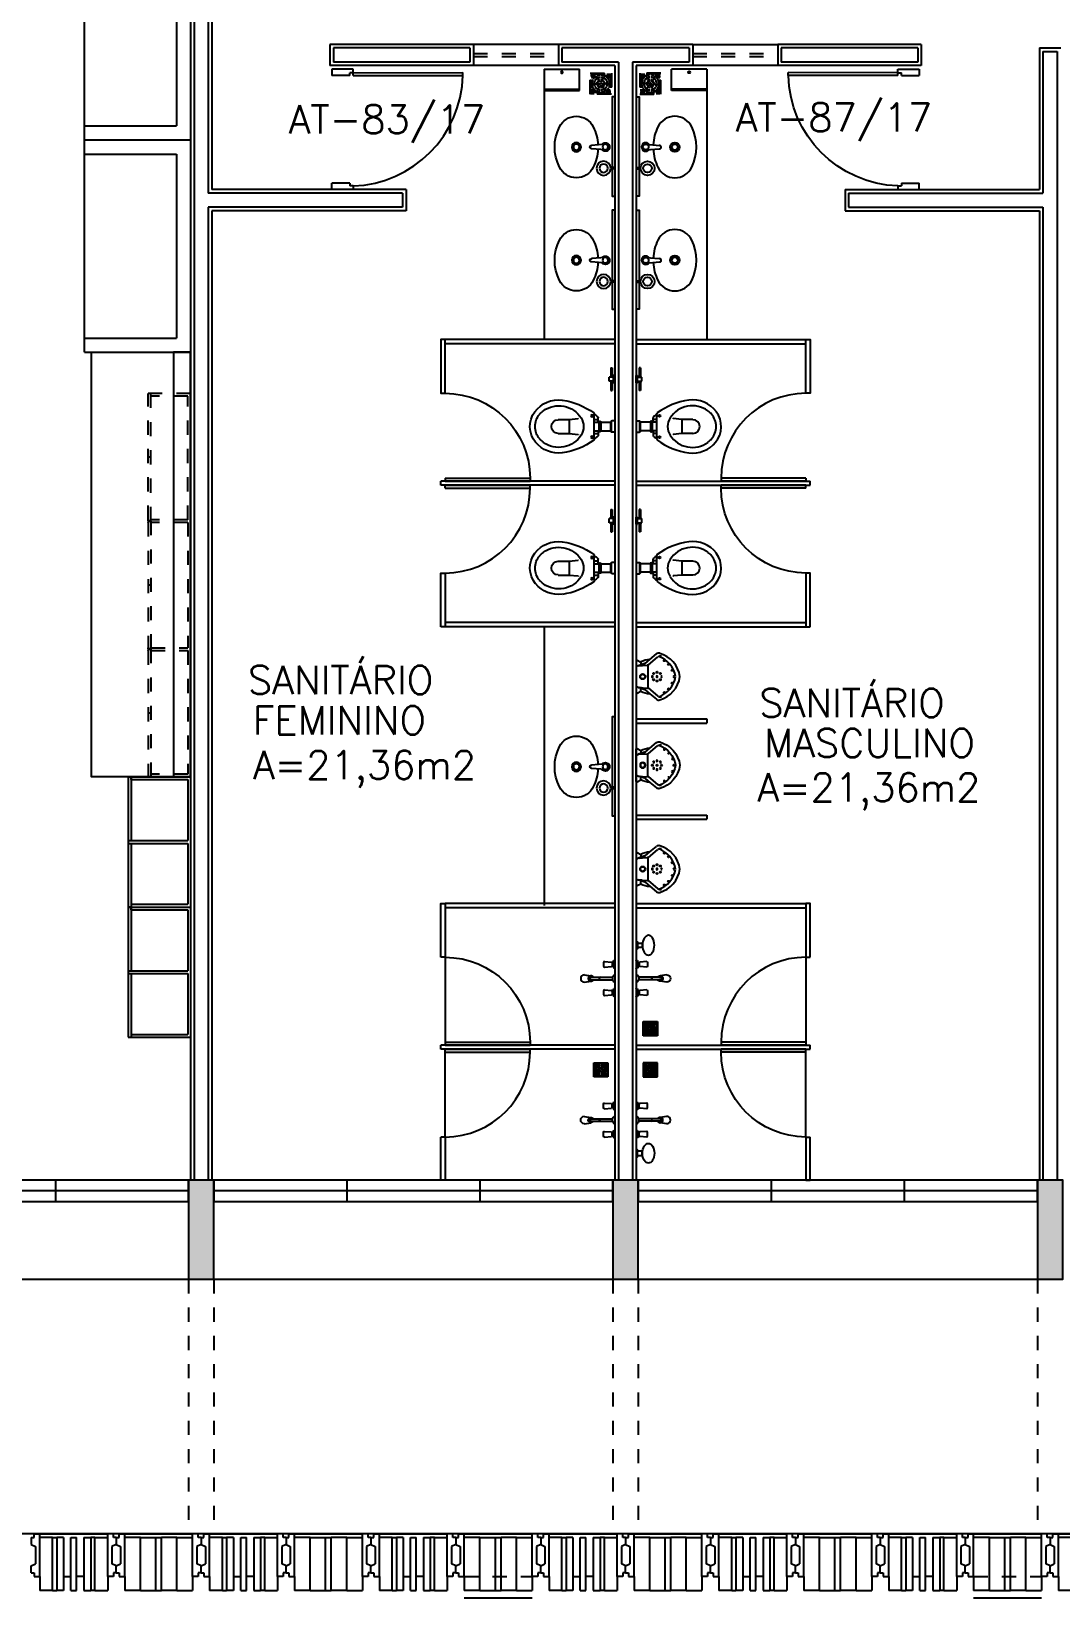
# Model space of a CAD drawing. Header units: metres. Extents: x -31 to 130, y -13 to 69.
# Drawn here: x 80 to 87.27, y -2.88 to 8.19 of the extents above; entities that cross this region are included whole.
import ezdxf

# ---------------------------------------------------------------- set-up
doc = ezdxf.new("R2010")
doc.units = ezdxf.units.M
doc.header["$LTSCALE"] = 0.002
doc.header["$MEASUREMENT"] = 0
doc.linetypes.add('HIDDEN', pattern=[9.525, 6.35, -3.175])
doc.linetypes.add('HIDDEN2', pattern=[4.7625, 3.175, -1.5875])
doc.layers.get('0').update_dxf_attribs({"linetype": 'CONTINUOUS'})
for name, color, linetype in [('ar-alv', 2, 'CONTINUOUS'), ('ar-armario180', 1, 'CONTINUOUS'), ('ar-armarioproj', 1, 'HIDDEN'), ('ar-banc', 1, 'CONTINUOUS'), ('ar-brs', 2, 'CONTINUOUS'), ('ar-cap', 1, 'CONTINUOUS'), ('ar-castelo', 2, 'CONTINUOUS'), ('ar-div', 2, 'CONTINUOUS'), ('ar-espelho', 1, 'CONTINUOUS'), ('ar-esq', 2, 'CONTINUOUS'), ('ar-estc', 1, 'CONTINUOUS'), ('ar-piso', 1, 'CONTINUOUS'), ('ar-proj', 1, 'HIDDEN'), ('ar-reboco', 2, 'CONTINUOUS'), ('ar-wc', 2, 'CONTINUOUS'), ('armario piso-teto', 1, 'CONTINUOUS'), ('banc', 1, 'CONTINUOUS'), ('brs-proj', 1, 'HIDDEN'), ('brs1', 2, 'CONTINUOUS'), ('brs2', 1, 'CONTINUOUS'), ('brs3', 1, 'CONTINUOUS'), ('brs4', 1, 'CONTINUOUS'), ('brs5', 1, 'CONTINUOUS'), ('cap01', 2, 'CONTINUOUS'), ('cap02', 1, 'CONTINUOUS'), ('div2', 1, 'CONTINUOUS'), ('ENDEREÇO', 2, 'CONTINUOUS'), ('esq-01', 1, 'CONTINUOUS'), ('esq-02', 1, 'CONTINUOUS'), ('esq-03', 1, 'HIDDEN'), ('estc-01', 3, 'CONTINUOUS'), ('h-estc', 3, 'CONTINUOUS'), ('ptm', 2, 'CONTINUOUS'), ('ptm1', 1, 'CONTINUOUS'), ('ralo', 1, 'HIDDEN2'), ('TEXTO', 2, 'CONTINUOUS'), ('WC1', 1, 'CONTINUOUS'), ('WC2', 1, 'CONTINUOUS'), ('WC3', 41, 'CONTINUOUS'), ('ÁREA', 2, 'CONTINUOUS')]:
    doc.layers.add(name, color=color, linetype=linetype)
doc.styles.add('UNB-100', font='simplex.shx', dxfattribs={"height": 0.2})
doc.styles.add('UNB1-100', font='simplex.shx', dxfattribs={"height": 0.2})

# ---------------------------------------------------------------- blocks, each defined once
blk = doc.blocks.new('plr01-01p')
at = {"layer": 'h-estc'}
blk.add_hatch(color=3, dxfattribs=at).paths.add_polyline_path([(0.09, 0.075), (-0.09, 0.075), (-0.09, -0.625), (0.09, -0.625)])
at = {"layer": 'estc-01', "color": 3}
blk.add_lwpolyline([(-0.09, 0.075), (-0.09, -0.625), (0.09, -0.625), (0.09, 0.075)], close=True, dxfattribs=at)
blk = doc.blocks.new('esq02-01p')
at = {"layer": 'esq-01'}
for p, q in [((2.91, 0), (0.09, 0)), ((1.03, -0.075), (1.03, 0.075)), ((1.97, -0.075), (1.97, 0.075))]:
    blk.add_line(p, q, dxfattribs=at)
at = {"layer": 'esq-02'}
blk.add_lwpolyline([(2.91, -0.075), (0.09, -0.075), (0.09, 0.075), (2.91, 0.075)], close=True, dxfattribs=at)
blk = doc.blocks.new('brs01-01p-leste')
at = {"layer": 'brs1'}
for p, q in [((-2.98, 0.225), (-2.94, 0.225)), ((-2.98, 0.2), (-2.98, 0.225)), ((-2.94, -0.075), (-2.94, 0.225)), ((-2.42, 0.225), (-2.46, 0.225)), ((-2.46, -0.075), (-2.46, 0.225)), ((-2.42, 0.2), (-2.42, 0.225)), ((-2.38, 0.225), (-2.34, 0.225)), ((-2.38, 0.2), (-2.38, 0.225)), ((-2.34, -0.075), (-2.34, 0.225)), ((-1.82, 0.225), (-1.86, 0.225)), ((-1.86, -0.075), (-1.86, 0.225)), ((-1.82, 0.2), (-1.82, 0.225)), ((-1.78, 0.225), (-1.74, 0.225)), ((-1.78, 0.2), (-1.78, 0.225)), ((-1.74, -0.075), (-1.74, 0.225)), ((-1.22, 0.225), (-1.26, 0.225)), ((-1.26, -0.075), (-1.26, 0.225)), ((-1.22, 0.2), (-1.22, 0.225)), ((-1.18, 0.225), (-1.14, 0.225)), ((-1.18, 0.2), (-1.18, 0.225)), ((-1.14, -0.075), (-1.14, 0.225)), ((-0.62, 0.225), (-0.66, 0.225)), ((-0.66, -0.075), (-0.66, 0.225)), ((-0.62, 0.2), (-0.62, 0.225)), ((-0.58, 0.225), (-0.54, 0.225)), ((-0.58, 0.2), (-0.58, 0.225)), ((-0.54, -0.075), (-0.54, 0.225)), ((-0.02, 0.225), (-0.06, 0.225)), ((-0.06, -0.075), (-0.06, 0.225)), ((-0.02, 0.2), (-0.02, 0.225)), ((-3, 0.2), (-2.98, 0.2)), ((-3, 0.2), (-3, 0.15)), ((-3, 0.15), (-2.97, 0.137)), ((-2.97, 0.137), (-2.97, 0.013)), ((-2.4, 0.15), (-2.43, 0.137)), ((-2.43, 0.137), (-2.43, 0.013)), ((-2.4, 0.2), (-2.42, 0.2)), ((-2.4, 0.2), (-2.38, 0.2)), ((-2.4, 0.2), (-2.4, 0.15)), ((-2.4, 0.2), (-2.4, 0.15)), ((-2.4, 0.15), (-2.37, 0.137)), ((-2.37, 0.137), (-2.37, 0.013)), ((-1.8, 0.15), (-1.83, 0.137)), ((-1.83, 0.137), (-1.83, 0.013)), ((-1.8, 0.2), (-1.82, 0.2)), ((-1.8, 0.2), (-1.78, 0.2)), ((-1.8, 0.2), (-1.8, 0.15)), ((-1.8, 0.2), (-1.8, 0.15)), ((-1.8, 0.15), (-1.77, 0.137)), ((-1.77, 0.137), (-1.77, 0.013)), ((-1.2, 0.15), (-1.23, 0.137)), ((-1.23, 0.137), (-1.23, 0.013)), ((-1.2, 0.2), (-1.22, 0.2)), ((-1.2, 0.2), (-1.18, 0.2)), ((-1.2, 0.2), (-1.2, 0.15)), ((-1.2, 0.2), (-1.2, 0.15)), ((-1.2, 0.15), (-1.17, 0.137)), ((-1.17, 0.137), (-1.17, 0.013)), ((-0.6, 0.15), (-0.63, 0.137)), ((-0.63, 0.137), (-0.63, 0.013)), ((-0.6, 0.2), (-0.62, 0.2)), ((-0.6, 0.2), (-0.6, 0.15)), ((-0.6, 0.2), (-0.58, 0.2)), ((-0.6, 0.2), (-0.6, 0.15)), ((-0.6, 0.15), (-0.57, 0.137)), ((-0.57, 0.137), (-0.57, 0.013)), ((0, 0.15), (-0.03, 0.137)), ((-0.03, 0.137), (-0.03, 0.013)), ((0, 0.2), (-0.02, 0.2)), ((0, 0.2), (0, 0.15)), ((-3, 0), (-2.97, 0.013)), ((-2.4, 0), (-2.43, 0.013)), ((-2.4, 0), (-2.37, 0.013)), ((-1.8, 0), (-1.83, 0.013)), ((-1.8, 0), (-1.77, 0.013)), ((-1.2, 0), (-1.23, 0.013)), ((-1.2, 0), (-1.17, 0.013)), ((-0.6, 0), (-0.63, 0.013)), ((-0.6, 0), (-0.57, 0.013)), ((0, 0), (-0.03, 0.013)), ((-3, -0.05), (-3, 0)), ((-3, -0.05), (-2.98, -0.05)), ((-2.98, -0.05), (-2.98, -0.075)), ((-2.98, -0.075), (-2.94, -0.075)), ((-2.42, -0.075), (-2.46, -0.075)), ((-2.42, -0.05), (-2.42, -0.075)), ((-2.4, -0.05), (-2.42, -0.05)), ((-2.4, -0.05), (-2.4, 0)), ((-2.4, -0.05), (-2.4, 0)), ((-2.4, -0.05), (-2.38, -0.05)), ((-2.38, -0.05), (-2.38, -0.075)), ((-2.38, -0.075), (-2.34, -0.075)), ((-1.82, -0.075), (-1.86, -0.075)), ((-1.82, -0.05), (-1.82, -0.075)), ((-1.8, -0.05), (-1.82, -0.05)), ((-1.8, -0.05), (-1.8, 0)), ((-1.8, -0.05), (-1.8, 0)), ((-1.8, -0.05), (-1.78, -0.05)), ((-1.78, -0.05), (-1.78, -0.075)), ((-1.78, -0.075), (-1.74, -0.075)), ((-1.22, -0.075), (-1.26, -0.075)), ((-1.22, -0.05), (-1.22, -0.075)), ((-1.2, -0.05), (-1.22, -0.05)), ((-1.2, -0.05), (-1.2, 0)), ((-1.2, -0.05), (-1.2, 0)), ((-1.2, -0.05), (-1.18, -0.05)), ((-1.18, -0.05), (-1.18, -0.075)), ((-1.18, -0.075), (-1.14, -0.075)), ((-0.62, -0.075), (-0.66, -0.075)), ((-0.62, -0.05), (-0.62, -0.075)), ((-0.6, -0.05), (-0.62, -0.05)), ((-0.6, -0.05), (-0.6, 0)), ((-0.6, -0.05), (-0.6, 0)), ((-0.6, -0.05), (-0.58, -0.05)), ((-0.58, -0.05), (-0.58, -0.075)), ((-0.58, -0.075), (-0.54, -0.075)), ((-0.02, -0.075), (-0.06, -0.075)), ((-0.02, -0.05), (-0.02, -0.075)), ((0, -0.05), (-0.02, -0.05)), ((0, -0.05), (0, 0))]:
    blk.add_line(p, q, dxfattribs=at)
at = {"layer": 'brs2'}
for p, q in [((-2.94, 0.225), (-2.46, 0.225)), ((-2.34, 0.225), (-1.86, 0.225)), ((-1.74, 0.225), (-1.26, 0.225)), ((-1.14, 0.225), (-0.66, 0.225)), ((-0.54, 0.225), (-0.06, 0.225)), ((-2.229, 0.2), (-2.12, 0.2)), ((-1.971, 0.2), (-2.08, 0.2)), ((-1.029, 0.2), (-0.92, 0.2)), ((-0.771, 0.2), (-0.88, 0.2)), ((-2.772, -0.075), (-2.72, -0.075)), ((-2.628, -0.075), (-2.68, -0.075)), ((-1.572, -0.075), (-1.52, -0.075)), ((-1.428, -0.075), (-1.48, -0.075)), ((-0.372, -0.075), (-0.32, -0.075)), ((-0.228, -0.075), (-0.28, -0.075)), ((-2.229, -0.175), (-2.12, -0.175)), ((-1.971, -0.175), (-2.08, -0.175)), ((-1.029, -0.175), (-0.92, -0.175)), ((-0.771, -0.175), (-0.88, -0.175))]:
    blk.add_line(p, q, dxfattribs=at)
at = {"layer": 'brs3'}
for p, q in [((-2.82, 0.2), (-2.82, -0.175)), ((-2.772, 0.2), (-2.82, 0.2)), ((-2.772, 0.2), (-2.772, -0.175)), ((-2.628, 0.2), (-2.628, -0.175)), ((-2.628, 0.2), (-2.58, 0.2)), ((-2.58, 0.2), (-2.58, -0.175)), ((-2.12, -0.175), (-2.12, 0.2)), ((-2.12, 0.2), (-2.08, 0.2)), ((-2.08, -0.175), (-2.08, 0.2)), ((-1.62, 0.2), (-1.62, -0.175)), ((-1.572, 0.2), (-1.62, 0.2)), ((-1.572, 0.2), (-1.572, -0.175)), ((-1.428, 0.2), (-1.428, -0.175)), ((-1.428, 0.2), (-1.38, 0.2)), ((-1.38, 0.2), (-1.38, -0.175)), ((-0.92, -0.175), (-0.92, 0.2)), ((-0.92, 0.2), (-0.88, 0.2)), ((-0.88, -0.175), (-0.88, 0.2)), ((-0.42, 0.2), (-0.42, -0.175)), ((-0.372, 0.2), (-0.42, 0.2)), ((-0.372, 0.2), (-0.372, -0.175)), ((-0.228, 0.2), (-0.228, -0.175)), ((-0.228, 0.2), (-0.18, 0.2)), ((-0.18, 0.2), (-0.18, -0.175)), ((-2.772, -0.175), (-2.82, -0.175)), ((-2.628, -0.175), (-2.58, -0.175)), ((-2.12, -0.175), (-2.08, -0.175)), ((-1.572, -0.175), (-1.62, -0.175)), ((-1.428, -0.175), (-1.38, -0.175)), ((-0.92, -0.175), (-0.88, -0.175)), ((-0.372, -0.175), (-0.42, -0.175)), ((-0.228, -0.175), (-0.18, -0.175))]:
    blk.add_line(p, q, dxfattribs=at)
at = {"layer": 'brs4'}
for p, q in [((-2.85, 0.2), (-2.94, 0.2)), ((-2.85, -0.175), (-2.85, 0.2)), ((-2.85, 0.2), (-2.82, 0.2)), ((-2.72, -0.175), (-2.72, 0.2)), ((-2.72, 0.2), (-2.68, 0.2)), ((-2.68, -0.175), (-2.68, 0.2)), ((-2.55, 0.2), (-2.58, 0.2)), ((-2.55, 0.2), (-2.46, 0.2)), ((-2.55, -0.175), (-2.55, 0.2)), ((-2.229, 0.2), (-2.34, 0.2)), ((-2.229, -0.175), (-2.229, 0.2)), ((-1.971, 0.2), (-1.86, 0.2)), ((-1.971, -0.175), (-1.971, 0.2)), ((-1.65, 0.2), (-1.74, 0.2)), ((-1.65, -0.175), (-1.65, 0.2)), ((-1.65, 0.2), (-1.62, 0.2)), ((-1.52, -0.175), (-1.52, 0.2)), ((-1.52, 0.2), (-1.48, 0.2)), ((-1.48, -0.175), (-1.48, 0.2)), ((-1.35, 0.2), (-1.38, 0.2)), ((-1.35, 0.2), (-1.26, 0.2)), ((-1.35, -0.175), (-1.35, 0.2)), ((-1.029, 0.2), (-1.14, 0.2)), ((-1.029, -0.175), (-1.029, 0.2)), ((-0.771, 0.2), (-0.66, 0.2)), ((-0.771, -0.175), (-0.771, 0.2)), ((-0.45, 0.2), (-0.54, 0.2)), ((-0.45, -0.175), (-0.45, 0.2)), ((-0.45, 0.2), (-0.42, 0.2)), ((-0.32, -0.175), (-0.32, 0.2)), ((-0.32, 0.2), (-0.28, 0.2)), ((-0.28, -0.175), (-0.28, 0.2)), ((-0.15, 0.2), (-0.18, 0.2)), ((-0.15, 0.2), (-0.06, 0.2)), ((-0.15, -0.175), (-0.15, 0.2)), ((-2.94, -0.075), (-2.94, -0.175)), ((-2.46, -0.075), (-2.46, -0.175)), ((-2.34, -0.075), (-2.34, -0.175)), ((-1.86, -0.075), (-1.86, -0.175)), ((-1.74, -0.075), (-1.74, -0.175)), ((-1.26, -0.075), (-1.26, -0.175)), ((-1.14, -0.075), (-1.14, -0.175)), ((-0.66, -0.075), (-0.66, -0.175)), ((-0.54, -0.075), (-0.54, -0.175)), ((-0.06, -0.075), (-0.06, -0.175)), ((-2.85, -0.175), (-2.94, -0.175)), ((-2.85, -0.175), (-2.82, -0.175)), ((-2.72, -0.175), (-2.68, -0.175)), ((-2.55, -0.175), (-2.58, -0.175)), ((-2.55, -0.175), (-2.46, -0.175)), ((-2.229, -0.175), (-2.34, -0.175)), ((-1.971, -0.175), (-1.86, -0.175)), ((-1.65, -0.175), (-1.74, -0.175)), ((-1.65, -0.175), (-1.62, -0.175)), ((-1.52, -0.175), (-1.48, -0.175)), ((-1.35, -0.175), (-1.38, -0.175)), ((-1.35, -0.175), (-1.26, -0.175)), ((-1.029, -0.175), (-1.14, -0.175)), ((-0.771, -0.175), (-0.66, -0.175)), ((-0.45, -0.175), (-0.54, -0.175)), ((-0.45, -0.175), (-0.42, -0.175)), ((-0.32, -0.175), (-0.28, -0.175)), ((-0.15, -0.175), (-0.18, -0.175)), ((-0.15, -0.175), (-0.06, -0.175))]:
    blk.add_line(p, q, dxfattribs=at)
blk = doc.blocks.new('BRS01-03C')
at = {"layer": 'brs-proj'}
blk.add_line((0.54, 0.075), (0.06, 0.075), dxfattribs=at)
at = {"layer": 'brs1'}
for p, q in [((0, 0.05), (0.02, 0.05)), ((0, 0.05), (0, 0)), ((0, 0), (0.03, -0.013)), ((0.02, 0.075), (0.06, 0.075)), ((0.02, 0.05), (0.02, 0.075)), ((0.06, 0.075), (0.06, -0.225)), ((0.54, 0.075), (0.54, -0.225)), ((0.58, 0.075), (0.54, 0.075)), ((0.6, 0), (0.57, -0.013)), ((0.58, 0.05), (0.58, 0.075)), ((0.6, 0.05), (0.58, 0.05)), ((0.6, 0.05), (0.6, 0)), ((0.03, -0.137), (0.03, -0.013)), ((0.57, -0.137), (0.57, -0.013)), ((0, -0.15), (0.03, -0.137)), ((0, -0.2), (0, -0.15)), ((0, -0.2), (0.02, -0.2)), ((0.02, -0.2), (0.02, -0.225)), ((0.6, -0.15), (0.57, -0.137)), ((0.58, -0.2), (0.58, -0.225)), ((0.6, -0.2), (0.58, -0.2)), ((0.6, -0.2), (0.6, -0.15)), ((0.02, -0.225), (0.06, -0.225)), ((0.58, -0.225), (0.54, -0.225))]:
    blk.add_line(p, q, dxfattribs=at)
at = {"layer": 'brs2'}
blk.add_line((0.54, -0.225), (0.06, -0.225), dxfattribs=at)
at = {"layer": 'brs3'}
for p, q in [((0.28, 0.175), (0.28, -0.2)), ((0.32, 0.175), (0.28, 0.175)), ((0.32, 0.175), (0.32, -0.2)), ((0.32, -0.2), (0.28, -0.2))]:
    blk.add_line(p, q, dxfattribs=at)
at = {"layer": 'brs4'}
for p, q in [((0.06, 0.075), (0.06, 0.175)), ((0.171, 0.175), (0.06, 0.175)), ((0.171, 0.175), (0.171, -0.2)), ((0.429, 0.175), (0.54, 0.175)), ((0.429, 0.175), (0.429, -0.2)), ((0.54, 0.075), (0.54, 0.175)), ((0.171, -0.2), (0.06, -0.2)), ((0.429, -0.2), (0.54, -0.2))]:
    blk.add_line(p, q, dxfattribs=at)
at = {"layer": 'brs4', "color": 1}
for p, q in [((0.171, 0.175), (0.28, 0.175)), ((0.429, 0.175), (0.32, 0.175)), ((0.171, -0.2), (0.28, -0.2)), ((0.429, -0.2), (0.32, -0.2))]:
    blk.add_line(p, q, dxfattribs=at)
at = {"layer": 'brs5'}
blk.add_line((0.54, 0.225), (0.06, 0.225), dxfattribs=at)
blk = doc.blocks.new('CUBA-01P')
at = {"layer": 'WC1'}
blk.add_circle((-0.15, -0.08), 0.05, dxfattribs=at)
for centre, radius, start, end in [((-0.083, -0.273), 0.134, 116.4054, 243.5946), ((0, -0.44), 0.32, 92.8226, 116.4054), ((0, -0.44), 0.32, 63.5946, 87.2424), ((0.083, -0.273), 0.134, 296.4054, 63.5946), ((0, -0.106), 0.32, 243.5946, 296.4054)]:
    blk.add_arc(centre, radius, start, end, dxfattribs=at)
at = {"layer": 'WC2'}
for p, q in [((-0.155, 0), (-0.155, -0.03)), ((-0.145, 0), (-0.145, -0.03)), ((-0.02, -0.068), (-0.012, -0.165)), ((0.02, -0.068), (0.012, -0.165))]:
    blk.add_line(p, q, dxfattribs=at)
for centre, radius in [((-0.15, -0.08), 0.03), ((0, -0.068), 0.02), ((0, -0.273), 0.033), ((0, -0.273), 0.0212)]:
    blk.add_circle(centre, radius, dxfattribs=at)
for centre, radius, start, end in [((0, -0.068), 0.03, 306.4013, 232.6706), ((0, -0.165), 0.012, 180, 10.1205)]:
    blk.add_arc(centre, radius, start, end, dxfattribs=at)
blk = doc.blocks.new('CHVR-01P')
at = {"layer": 'WC1'}
for p, q in [((-0.08, 0.114), (-0.08, 0.086)), ((-0.074, 0.12), (-0.025, 0.116)), ((-0.014, 0.112), (-0.008, 0.126)), ((-0.002, 0.129), (-0.005, 0.128)), ((-0.216, 0.026), (-0.17, 0.019)), ((-0.17, 0.009), (-0.154, 0.009)), ((-0.154, 0.009), (-0.018, 0.009)), ((-0.074, 0.08), (-0.025, 0.084)), ((-0.02, 0.11), (-0.018, 0.11)), ((-0.02, 0.09), (-0.018, 0.09)), ((-0.018, 0.009), (-0.013, 0.017)), ((-0.014, 0.088), (-0.008, 0.074)), ((-0.013, 0.018), (-0.009, 0.021)), ((-0.013, 0.018), (-0.013, 0.018)), ((-0.009, 0.022), (-0.009, 0.021)), ((-0.007, 0.024), (0, 0.024)), ((-0.002, 0.071), (-0.005, 0.072)), ((-0.216, -0.026), (-0.17, -0.019)), ((-0.17, -0.009), (-0.154, -0.009)), ((-0.154, -0.009), (-0.018, -0.009)), ((-0.08, -0.086), (-0.08, -0.114)), ((-0.074, -0.08), (-0.025, -0.084)), ((-0.02, -0.09), (-0.018, -0.09)), ((-0.02, -0.11), (-0.018, -0.11)), ((-0.018, -0.009), (-0.013, -0.017)), ((-0.014, -0.088), (-0.008, -0.074)), ((-0.013, -0.018), (-0.013, -0.018)), ((-0.013, -0.018), (-0.009, -0.021)), ((-0.009, -0.021), (-0.009, -0.022)), ((-0.007, -0.024), (0, -0.024)), ((-0.002, -0.071), (-0.005, -0.072)), ((-0.074, -0.12), (-0.025, -0.116)), ((-0.014, -0.112), (-0.008, -0.126)), ((-0.002, -0.129), (-0.005, -0.128))]:
    blk.add_line(p, q, dxfattribs=at)
for centre, radius, start, end in [((-0.074, 0.114), 0.006, 90, 180), ((-0.026, 0.11), 0.006, 0, 84.4007), ((-0.018, 0.114), 0.004, 270, 335.6127), ((-0.004, 0.124), 0.004, 107.5303, 155.6127), ((-0.001, 0.128), 0.001, 0, 122.0054), ((-0.216, 0), 0.0264, 90, 270), ((-0.17, 0), 0.0189, 90, 270), ((-0.17, 0), 0.0088, 90, 270), ((-0.17, 0), 0.0189, 27.7177, 90), ((-0.074, 0.086), 0.006, 180, 270), ((-0.026, 0.09), 0.006, 275.5993, 0), ((-0.018, 0.086), 0.004, 24.3873, 90), ((-0.012, 0.016), 0.002, 122.7806, 153.4349), ((-0.007, 0.022), 0.002, 90, 180), ((-0.004, 0.076), 0.004, 204.3873, 252.4697), ((-0.001, 0.072), 0.001, 237.9946, 0), ((0, 0.07), 0.000002, 180, 270), ((-0.17, 0), 0.0189, 270, 332.2823), ((-0.074, -0.086), 0.006, 90, 180), ((-0.026, -0.09), 0.006, 0, 84.4007), ((-0.026, -0.11), 0.006, 275.5993, 0), ((-0.018, -0.086), 0.004, 270, 335.6127), ((-0.018, -0.114), 0.004, 24.3873, 90), ((-0.012, -0.016), 0.002, 206.5651, 237.2194), ((-0.007, -0.022), 0.002, 180, 270), ((-0.004, -0.076), 0.004, 107.5303, 155.6127), ((-0.001, -0.072), 0.001, 0, 122.0054), ((-0.074, -0.114), 0.006, 180, 270), ((-0.004, -0.124), 0.004, 204.3873, 252.4697), ((-0.001, -0.128), 0.001, 237.9946, 0), ((0, -0.13), 0.000002, 180, 270)]:
    blk.add_arc(centre, radius, start, end, dxfattribs=at)
at = {"layer": 'WC2'}
for p, q in [((-0.008, 0.126), (-0.008, 0.074)), ((-0.02, 0.11), (-0.02, 0.09)), ((-0.018, 0.009), (-0.018, -0.009)), ((-0.02, -0.09), (-0.02, -0.11)), ((-0.008, -0.074), (-0.008, -0.126))]:
    blk.add_line(p, q, dxfattribs=at)
for centre, radius, start, end in [((-0.17, 0), 0.0132, 41.8103, 318.1897), ((-0.103, 0), 0.0088, 90, 270)]:
    blk.add_arc(centre, radius, start, end, dxfattribs=at)
blk = doc.blocks.new('PPLR-02p')
at = {"layer": 'WC1'}
for p, q in [((-0.025, 0), (-0.025, -0.01)), ((0.025, 0), (-0.025, 0)), ((0.025, 0), (0.025, -0.01)), ((-0.08, -0.02), (-0.015, -0.02)), ((-0.08, -0.03), (-0.08, -0.02)), ((-0.08, -0.03), (-0.015, -0.03)), ((0.025, -0.01), (-0.025, -0.01)), ((-0.015, -0.01), (-0.015, -0.04)), ((0.015, -0.04), (-0.015, -0.04)), ((0.015, -0.01), (0.015, -0.04)), ((0.015, -0.02), (0.08, -0.02)), ((0.015, -0.03), (0.08, -0.03)), ((0.08, -0.03), (0.08, -0.02))]:
    blk.add_line(p, q, dxfattribs=at)
blk = doc.blocks.new('MCTR-01p')
at = {"layer": 'WC1'}
for p, q in [((0.113, 0), (-0.113, 0)), ((-0.121, -0.097), (-0.16, -0.144)), ((-0.117, -0.006), (-0.103, -0.032)), ((0.117, -0.006), (0.103, -0.032)), ((0.121, -0.097), (0.16, -0.144))]:
    blk.add_line(p, q, dxfattribs=at)
blk.add_circle((0, -0.046), 0.019, dxfattribs=at)
for centre, radius, start, end in [((-0.113, -0.004), 0.00402, 90, 208.6993), ((0.113, -0.004), 0.00402, 331.3007, 90), ((0.051, -0.11), 0.173, 153.1667, 175.8553), ((-0.051, -0.11), 0.173, 4.1447, 26.8333), ((-0.141, -0.16), 0.0251, 139.851, 195.7705), ((0.027, -0.112), 0.199, 195.7705, 262.231), ((-0.027, -0.112), 0.199, 277.769, 344.2295), ((0.141, -0.16), 0.0251, 344.2295, 40.149)]:
    blk.add_arc(centre, radius, start, end, dxfattribs=at)
at = {"layer": 'WC2'}
for p, q in [((-0.08, -0.085), (-0.139, -0.154)), ((-0.093, -0.064), (-0.121, -0.097)), ((-0.103, -0.032), (-0.083, -0.032)), ((-0.095, -0.067), (-0.077, -0.014)), ((-0.077, -0.014), (-0.081, -0.077)), ((0.077, -0.082), (-0.077, -0.082)), ((0.077, -0.014), (0.081, -0.077)), ((0.095, -0.067), (0.077, -0.014)), ((0.08, -0.085), (0.139, -0.154)), ((0.103, -0.032), (0.083, -0.032)), ((0.093, -0.064), (0.121, -0.097))]:
    blk.add_line(p, q, dxfattribs=at)
for centre, radius in [((0, -0.046), 0.0162), ((-0.113, -0.199), 0.00453), ((-0.031, -0.147), 0.00453), ((-0.022, -0.123), 0.00453), ((-0.022, -0.17), 0.00453), ((0.022, -0.123), 0.00453), ((0.022, -0.17), 0.00453), ((0.031, -0.147), 0.00453), ((0.113, -0.199), 0.00453), ((-0.087, -0.228), 0.00453), ((-0.045, -0.255), 0.00453), ((0.045, -0.255), 0.00453), ((0.087, -0.228), 0.00453)]:
    blk.add_circle(centre, radius, dxfattribs=at)
for centre, radius, start, end in [((-0.057, -0.018), 0.02, 115.5204, 169.5817), ((0.057, -0.018), 0.02, 10.4183, 64.4796), ((-0.142, -0.022), 0.0647, 319.851, 355.9846), ((-0.077, -0.078), 0.00402, 175.9846, 270), ((-0.072, -0.094), 0.012, 89.3581, 133.3239), ((0, -0.114), 0.00453, 90, 270), ((0, -0.114), 0.00453, 270, 90), ((0.072, -0.094), 0.012, 46.6761, 90.6419), ((0.077, -0.078), 0.00402, 270, 4.0154), ((0.142, -0.022), 0.0647, 184.0154, 220.149), ((-0.12, -0.17), 0.024, 139.851, 200.6324), ((0.024, -0.104), 0.175, 198.2723, 262.1141), ((0, -0.147), 0.00453, 90, 270), ((0, -0.179), 0.00453, 90, 270), ((0, -0.147), 0.00453, 270, 90), ((-0.024, -0.104), 0.175, 277.8859, 341.7277), ((0, -0.179), 0.00453, 270, 90), ((0.12, -0.17), 0.024, 339.3676, 40.149), ((0, -0.266), 0.00453, 91.7832, 268.2168), ((0, -0.266), 0.00453, 271.7832, 88.2168)]:
    blk.add_arc(centre, radius, start, end, dxfattribs=at)
blk = doc.blocks.new('BACI-01P')
at = {"layer": 'WC1', "color": 1}
for p, q in [((0.114, 0.03), (0.114, -0.03)), ((0.119, 0.03), (0.114, 0.03)), ((0.119, 0.03), (0.119, 0.062)), ((0.146, 0.086), (0.146, 0.089)), ((0.119, -0.03), (0.114, -0.03)), ((0.119, -0.03), (0.119, -0.062)), ((0.146, -0.086), (0.146, -0.089))]:
    blk.add_line(p, q, dxfattribs=at)
for centre, radius, start, end in [((0.436, -0.294), 0.484, 97.6805, 126.3454), ((0.4, -0.02), 0.208, 36.8881, 97.6805), ((0.128, 0.062), 0.00909, 126.1604, 180), ((0.404, -0.315), 0.477, 122.7818, 126.1604), ((0.155, 0.089), 0.00909, 126.3358, 180), ((0.427, 0), 0.174, 320.4767, 36.8881), ((0.128, -0.062), 0.00909, 180, 233.8396), ((0.404, 0.315), 0.477, 233.8396, 237.2182), ((0.155, -0.089), 0.00909, 180, 238.9825), ((0.436, 0.294), 0.484, 233.7577, 262.3195), ((0.4, 0.021), 0.208, 262.3195, 320.8979)]:
    blk.add_arc(centre, radius, start, end, dxfattribs=at)
at = {"layer": 'WC2', "color": 1}
for p, q in [((0, 0.04), (0.023, 0.04)), ((0.025, 0.035), (0.025, 0.038)), ((0.025, -0.035), (0.025, 0.035)), ((0.025, 0.035), (0.028, 0.035)), ((0.03, -0.033), (0.03, 0.033)), ((0.1, 0.03), (0.03, 0.03)), ((0.1, 0.03), (0.1, -0.03)), ((0.146, -0.086), (0.146, 0.086)), ((0, -0.04), (0.023, -0.04)), ((0.025, -0.038), (0.025, -0.035)), ((0.025, -0.035), (0.028, -0.035)), ((0.1, -0.03), (0.03, -0.03))]:
    blk.add_line(p, q, dxfattribs=at)
for centre, radius, start, end in [((0.397, -0.04), 0.187, 54.2515, 147.3201), ((0.413, -0.018), 0.159, 41.3299, 54.2515), ((0.023, 0.038), 0.002, 0, 90), ((0.028, 0.033), 0.002, 0, 90), ((0.107, 0.03), 0.00697, 0, 180), ((0.334, 0), 0.112, 147.3201, 180), ((0.334, 0), 0.112, 180, 212.6799), ((0.433, 0), 0.132, 0, 41.3299), ((0.433, 0), 0.132, 318.6701, 0), ((0.023, -0.038), 0.002, 270, 0), ((0.028, -0.033), 0.002, 270, 0), ((0.107, -0.03), 0.00697, 180, 0), ((0.397, 0.04), 0.187, 212.6799, 305.7485), ((0.413, 0.018), 0.159, 305.7485, 318.6701)]:
    blk.add_arc(centre, radius, start, end, dxfattribs=at)
at = {"layer": 'WC3', "color": 1}
for p, q in [((0.146, 0.05), (0.119, 0.05)), ((0.146, 0.03), (0.119, 0.03)), ((0.261, 0.056), (0.259, 0.059)), ((0.323, 0.049), (0.261, 0.056)), ((0.323, 0.049), (0.323, -0.049)), ((0.401, 0.049), (0.323, 0.049)), ((0.146, -0.03), (0.119, -0.03)), ((0.146, -0.05), (0.119, -0.05)), ((0.261, -0.056), (0.259, -0.059)), ((0.323, -0.049), (0.261, -0.056)), ((0.401, -0.049), (0.323, -0.049))]:
    blk.add_line(p, q, dxfattribs=at)
for centre in [(0.164, 0.075), (0.164, -0.075)]:
    blk.add_circle(centre, 0.00682, dxfattribs=at)
blk.add_arc((0.401, 0), 0.0486, 270, 90, dxfattribs=at)
blk = doc.blocks.new('TLHR-01p')
at = {"layer": 'WC1'}
for p, q in [((-0.125, -0.15), (-0.125, 0)), ((0.125, 0), (-0.125, 0)), ((0.125, 0), (0.125, -0.15)), ((0.125, -0.14), (-0.125, -0.14)), ((0.125, -0.15), (-0.125, -0.15))]:
    blk.add_line(p, q, dxfattribs=at)
blk.add_circle((0, -0.022), 0.0071, dxfattribs=at)
blk = doc.blocks.new('ralo-15cm')
at = {"layer": 'ralo'}
h = blk.add_hatch(dxfattribs=at)
h.set_pattern_fill('DOTS', color=256, scale=0.005, style=0)
h.set_pattern_definition([(0, (-210.436618, -163.386024), (0.00396875, 0.0079375), [0, -0.0079375])])
h.paths.add_polyline_path([(0.07, 0.064, 0.109147), (0.065, 0.07), (0.044, 0.07, 0.234403), (0.037, 0.056, 0.031938), (0.037, 0.054, -0.085518), (0.053, 0.038, 0.304982), (0.07, 0.048)])
h.paths.add_polyline_path([(-0.047, 0.07), (-0.065, 0.07, 0.101422), (-0.07, 0.065), (-0.07, 0.047, 0.322568), (-0.052, 0.04, -0.06492), (-0.04, 0.051, 0.065904), (-0.039, 0.056, 0.253091)])
h.paths.add_polyline_path([(-0.054, -0.037, 0.248259), (-0.07, -0.043), (-0.07, -0.068, 0.039546), (-0.068, -0.07), (-0.044, -0.07, 0.224729), (-0.037, -0.055, 0.030017), (-0.037, -0.053, -0.089405)])
h.paths.add_polyline_path([(0.07, -0.042, 0.270307), (0.052, -0.039, -0.063767), (0.041, -0.051, 0.073161), (0.04, -0.056, 0.228135), (0.047, -0.07), (0.069, -0.07, 0.013274), (0.07, -0.069)])
for p, q in [((-0.047, 0.002), (-0.062, 0.002)), ((-0.027, 0.002), (-0.044, 0.002)), ((-0.021, 0.042), (-0.029, 0.055)), ((-0.009, 0.002), (-0.024, 0.002)), ((-0.011, 0.024), (-0.02, 0.04)), ((-0.003, 0.009), (-0.01, 0.022)), ((0.007, 0.007), (0.014, 0.02)), ((0.015, 0.022), (0.024, 0.037)), ((0.026, 0.039), (0.033, 0.052)), ((-0.026, -0.039), (-0.033, -0.052)), ((-0.015, -0.022), (-0.024, -0.037)), ((-0.007, -0.007), (-0.014, -0.02)), ((0.002, -0.009), (0.01, -0.022)), ((0.009, -0.003), (0.024, -0.003)), ((0.011, -0.024), (0.02, -0.04)), ((0.021, -0.042), (0.029, -0.055)), ((0.027, -0.003), (0.044, -0.003)), ((0.047, -0.003), (0.062, -0.003))]:
    blk.add_line(p, q, dxfattribs=at)
for points in [[(-0.075, -0.075), (0.075, -0.075), (0.075, 0.075), (-0.075, 0.075)], [(-0.07, -0.07), (0.07, -0.07), (0.07, 0.07), (-0.07, 0.07)]]:
    blk.add_lwpolyline(points, close=True, dxfattribs=at)
for radius in [0.065, 0.00337]:
    blk.add_circle((0, 0), radius, dxfattribs=at)
for radius, start, end in [(0.0617, 152.3206, 177.6794), (0.0617, 122.3206, 147.6794), (0.0468, 153.0651, 176.9349), (0.0443, 153.2384, 176.7616), (0.0468, 123.0651, 146.9349), (0.0443, 123.2384, 146.7616), (0.0617, 92.3206, 117.6794), (0.0268, 155.3615, 174.6385), (0.0243, 155.916, 174.084), (0.0268, 125.3615, 144.6385), (0.0468, 93.0651, 116.9349), (0.0443, 93.2384, 116.7616), (0.0243, 125.916, 144.084), (0.0268, 95.3615, 114.6385), (0.0243, 95.916, 114.084), (0.0617, 62.3206, 87.6794), (0.0468, 63.0651, 86.9349), (0.0443, 63.2384, 86.7616), (0.0268, 65.3615, 84.6385), (0.0243, 65.916, 84.084), (0.0243, 35.916, 54.084), (0.0268, 35.3615, 54.6385), (0.0243, 5.916, 24.084), (0.0443, 33.2384, 56.7616), (0.0268, 5.3615, 24.6385), (0.0468, 33.0651, 56.9349), (0.0617, 32.3206, 57.6794), (0.0443, 3.2384, 26.7616), (0.0468, 3.0651, 26.9349), (0.0617, 2.3206, 27.6794), (0.0617, 182.3206, 207.6794), (0.0617, 212.3206, 237.6794), (0.0468, 183.0651, 206.9349), (0.0443, 183.2384, 206.7616), (0.0468, 213.0651, 236.9349), (0.0443, 213.2384, 236.7616), (0.0617, 242.3206, 267.6794), (0.0268, 185.3615, 204.6385), (0.0243, 185.916, 204.084), (0.0268, 215.3615, 234.6385), (0.0468, 243.0651, 266.9349), (0.0243, 215.916, 234.084), (0.0443, 243.2384, 266.7616), (0.0268, 245.3615, 264.6385), (0.0243, 245.916, 264.084), (0.0243, 275.916, 294.084), (0.0268, 275.3615, 294.6385), (0.0443, 273.2384, 296.7616), (0.0468, 273.0651, 296.9349), (0.0617, 272.3206, 297.6794), (0.0243, 305.916, 324.084), (0.0268, 305.3615, 324.6385), (0.0243, 335.916, 354.084), (0.0268, 335.3615, 354.6385), (0.0443, 303.2384, 326.7616), (0.0468, 303.0651, 326.9349), (0.0617, 302.3206, 327.6794), (0.0443, 333.2384, 356.7616), (0.0468, 333.0651, 356.9349), (0.0617, 332.3206, 357.6794)]:
    blk.add_arc((0, 0), radius, start, end, dxfattribs=at)
blk = doc.blocks.new('SBNT-01p')
at = {"layer": 'WC1'}
blk.add_lwpolyline([(-0.025, 0), (-0.025, -0.01), (0.025, -0.01), (0.025, 0)], dxfattribs=at)
blk.add_lwpolyline([(-0.015, -0.01), (-0.015, -0.04, 0.094439), (0.015, -0.04), (0.015, -0.01)], format="xyb", dxfattribs=at)
blk.add_ellipse((0, -0.086), major_axis=(-0.07, 0), ratio=0.607143, dxfattribs=at)
blk = doc.blocks.new('pm-80-02p')
at = {"layer": 'ptm'}
for p, q in [((0.105, 0.075), (0.104, 0.85)), ((0.124, 0.85), (0.104, 0.85)), ((0.125, 0.075), (0.124, 0.85)), ((0.105, 0.075), (0.08, 0.075)), ((0.08, 0.075), (0.08, -0.075)), ((0.125, 0.075), (0.105, 0.075)), ((0.105, 0.075), (0.105, 0.05)), ((0.125, 0.05), (0.105, 0.05)), ((0.125, 0.05), (0.125, -0.075)), ((0.885, 0.05), (0.885, -0.075)), ((0.885, 0.05), (0.905, 0.05)), ((0.905, 0.075), (0.93, 0.075)), ((0.905, 0.075), (0.905, 0.05)), ((0.93, 0.075), (0.93, -0.075)), ((0.08, -0.075), (0.125, -0.075)), ((0.93, -0.075), (0.885, -0.075))]:
    blk.add_line(p, q, dxfattribs=at)
at = {"layer": 'ptm1', "color": 1}
blk.add_arc((0.105, 0.05), 0.8, 1.7908, 88.6113, dxfattribs=at)
blk = doc.blocks.new('cp-01p')
at = {"layer": 'cap01'}
for p, q in [((-0.75, 0.75), (-0.75, 0.65)), ((-0.75, 0.75), (0, 0.75)), ((-0.725, 0.75), (0, 0.75)), ((0, -0.75), (0, 0.75)), ((-0.75, 0.65), (-0.1, 0.65)), ((-0.1, -0.65), (-0.1, 0.65)), ((-0.75, -0.65), (-0.1, -0.65)), ((-0.75, -0.65), (-0.75, -0.75)), ((-0.75, -0.75), (0, -0.75))]:
    blk.add_line(p, q, dxfattribs=at)
at = {"layer": 'cap02'}
blk.add_line((-0.75, 0.65), (-0.75, -0.65), dxfattribs=at)
blk = doc.blocks.new('bnc-15p')
at = {"layer": 'banc', "color": 1}
blk.add_lwpolyline([(-1.5, 0), (1.5, 0), (1.5, 0.7), (-1.5, 0.7)], close=True, dxfattribs=at)
blk = doc.blocks.new('mob-ar3')
at = {"layer": 'ar-armarioproj'}
for p, q in [((-1.3825, 0), (-1.3825, 0.3)), ((-0.49, 0.3), (-1.3825, 0.3)), ((-1.3825, 0.28), (-1.3825, 0.3)), ((-1.3825, 0.28), (-1.3825, 0.3)), ((-0.48, 0.28), (-1.3825, 0.28)), ((-1.3625, 0.02), (-1.3625, 0.28)), ((-0.9325, 0.28), (-0.9325, 0.3)), ((-0.49, 0.3), (-0.4825, 0.3)), ((-0.49, 0.28), (-0.49, 0.02)), ((-0.4825, 0.28), (-0.4825, 0.3)), ((0.425, 0.28), (-0.48, 0.28)), ((-0.4775, 0.3), (-0.47, 0.3)), ((-0.4775, 0.28), (-0.4775, 0.3)), ((0.415, 0.3), (-0.47, 0.3)), ((-0.47, 0.28), (-0.47, 0.02)), ((-0.0275, 0.28), (-0.0275, 0.3)), ((0.415, 0.3), (0.4225, 0.3)), ((0.415, 0.02), (0.415, 0.28)), ((0.4225, 0.28), (0.4225, 0.3)), ((0.425, 0.28), (1.3275, 0.28)), ((0.4275, 0.28), (0.4275, 0.3)), ((0.4275, 0.3), (0.435, 0.3)), ((0.435, 0.3), (1.3075, 0.3)), ((0.435, 0.02), (0.435, 0.28)), ((0.8775, 0.28), (0.8775, 0.3)), ((1.3075, 0.3), (1.3275, 0.3)), ((1.3075, 0.02), (1.3075, 0.28)), ((1.3275, 0), (1.3275, 0.3)), ((-0.49, 0.02), (-1.3625, 0.02)), ((0.415, 0.02), (-0.47, 0.02)), ((0.435, 0.02), (1.3075, 0.02)), ((1.3275, 0), (-1.3825, 0))]:
    blk.add_line(p, q, dxfattribs=at)
blk = doc.blocks.new('pm-60-01p')
at = {"layer": 'ptm'}
for p, q in [((0.105, 0.075), (0.105, 0.675)), ((0.125, 0.675), (0.105, 0.675)), ((0.125, 0.075), (0.125, 0.675)), ((0.125, 0.075), (0.105, 0.075))]:
    blk.add_line(p, q, dxfattribs=at)
at = {"layer": 'ptm1'}
blk.add_arc((0.125, 0.075), 0.6, 0, 90, dxfattribs=at)
blk = doc.blocks.new('mob-ar5')
at = {"layer": 'armario piso-teto'}
for p, q in [((-0.48, 0.44), (0.44, 0.44)), ((-0.48, 0.42), (-0.48, 0.44)), ((-0.48, 0.44), (-0.48, 0.42)), ((-0.48, 0.42), (-0.48, 0)), ((-0.46, 0.42), (-0.48, 0.42)), ((-0.47, 0.42), (-0.03, 0.42)), ((-0.46, 0.42), (-0.46, 0.02)), ((-0.03, 0.44), (-0.03, 0.02)), ((-0.03, 0.44), (-0.03, 0.42)), ((-0.01, 0.44), (-0.01, 0.42)), ((-0.01, 0.44), (-0.01, 0.02)), ((-0.01, 0.42), (0.42, 0.42)), ((0.42, 0.42), (0.42, 0.02)), ((0.42, 0.42), (0.44, 0.42)), ((0.44, 0.44), (0.44, 0)), ((-0.48, 0), (0.44, 0)), ((-0.46, 0.02), (-0.03, 0.02)), ((-0.01, 0.02), (0.42, 0.02))]:
    blk.add_line(p, q, dxfattribs=at)

msp = doc.modelspace()

# ---------------------------------------------------------------- linework, layer by layer
at = {"layer": 'ar-alv'}
for p, q in [((81.15, 9.925), (81.15, 0.075)), ((81.25, 9.925), (81.25, 7.05)), ((82.135, 8.075), (82.135, 7.975)), ((83.1, 8.075), (82.135, 8.075)), ((83.1, 7.975), (82.135, 7.975)), ((83.1, 8.075), (83.1, 7.975)), ((83.75, 8.075), (83.75, 7.975)), ((84.65, 8.075), (83.75, 8.075)), ((84.15, 7.975), (83.75, 7.975)), ((84.15, 7.975), (84.15, 0.075)), ((84.25, 7.975), (84.25, 0.075)), ((84.65, 7.975), (84.25, 7.975)), ((84.65, 8.075), (84.65, 7.975)), ((86.265, 8.075), (85.3, 8.075)), ((85.3, 8.075), (85.3, 7.975)), ((86.265, 7.975), (85.3, 7.975)), ((86.265, 8.075), (86.265, 7.975)), ((87.15, 8.05), (87.15, 7.05)), ((87.15, 8.05), (87.25, 8.05)), ((87.15, 8.05), (87.15, 7.05)), ((87.15, 8.05), (87.25, 8.05)), ((87.25, 8.05), (87.25, 0.075)), ((82.624, 7.05), (81.25, 7.05)), ((82.624, 7.05), (82.624, 6.95)), ((85.776, 7.05), (87.15, 7.05)), ((85.776, 7.05), (85.776, 6.95)), ((82.624, 6.95), (81.25, 6.95)), ((81.25, 6.95), (81.25, 0.075)), ((85.776, 6.95), (87.15, 6.95)), ((87.15, 6.95), (87.15, 0.075)), ((87.15, 6.95), (87.15, 0.075))]:
    msp.add_line(p, q, dxfattribs=at)
at = {"layer": 'ar-banc'}
for p, q in [((83.625, 7.925), (83.625, 6.015)), ((84.775, 7.925), (84.775, 6.015)), ((83.625, 3.985), (83.625, 2.015))]:
    msp.add_line(p, q, dxfattribs=at)
at = {"layer": 'ar-castelo'}
msp.add_lwpolyline([(81.005, 2.925), (81.125, 2.925), (81.125, 5.925), (81.005, 5.925)], close=True, dxfattribs=at)
at = {"layer": 'ar-div', "color": 2}
for p, q in [((85.505, 4.985), (85.505, 5.015)), ((82.925, 0.38), (82.895, 0.38))]:
    msp.add_line(p, q, dxfattribs=at)
at = {"layer": 'ar-div'}
for p, q in [((84.275, 3.335), (84.775, 3.335)), ((84.775, 3.335), (84.775, 3.305)), ((84.275, 3.305), (84.775, 3.305)), ((84.275, 2.655), (84.775, 2.655)), ((84.275, 2.625), (84.775, 2.625)), ((84.775, 2.655), (84.775, 2.625))]:
    msp.add_line(p, q, dxfattribs=at)
at = {"layer": 'ar-espelho'}
for points in [[(84.125, 7.729), (84.105, 7.729), (84.105, 7.029), (84.125, 7.029)], [(84.275, 7.729), (84.295, 7.729), (84.295, 7.029), (84.275, 7.029)], [(84.125, 6.929), (84.105, 6.929), (84.105, 6.229), (84.125, 6.229)], [(84.275, 6.929), (84.295, 6.929), (84.295, 6.229), (84.275, 6.229)], [(84.125, 3.35), (84.105, 3.35), (84.105, 2.65), (84.125, 2.65)]]:
    msp.add_lwpolyline(points, dxfattribs=at)
at = {"layer": 'ar-piso'}
for p, q in [((82.925, 1.65), (82.925, 1.03)), ((85.475, 1.65), (85.475, 1.05)), ((82.925, 0.38), (82.925, 1)), ((85.475, 0.38), (85.475, 0.98)), ((78.2, -0.625), (81.125, -0.625)), ((81.2, -0.625), (84.125, -0.625)), ((84.2, -0.625), (87.11, -0.625)), ((90.11, -2.425), (64.925, -2.425))]:
    msp.add_line(p, q, dxfattribs=at)
at = {"layer": 'ar-proj'}
for p, q in [((81.11, -0.625), (81.11, -2.425)), ((81.29, -0.625), (81.29, -2.425)), ((84.11, -0.625), (84.11, -2.425)), ((84.29, -0.625), (84.29, -2.425)), ((87.11, -0.625), (87.11, -2.425))]:
    msp.add_line(p, q, dxfattribs=at)
at = {"layer": 'ar-reboco'}
for p, q in [((81.125, 9.925), (81.125, 2.925)), ((81.275, 9.925), (81.275, 7.075)), ((82.11, 8.1), (82.11, 7.95)), ((84.675, 8.1), (82.11, 8.1)), ((83.125, 8.1), (83.125, 7.95)), ((83.725, 8.1), (83.725, 7.95)), ((84.675, 8.1), (84.675, 7.95)), ((84.675, 8.1), (85.275, 8.1)), ((86.29, 8.1), (85.275, 8.1)), ((85.275, 8.1), (85.275, 7.95)), ((86.29, 8.1), (86.29, 7.95)), ((87.125, 8.075), (87.125, 7.075)), ((87.125, 8.075), (87.275, 8.075)), ((87.125, 8.075), (87.125, 7.075)), ((87.125, 8.075), (87.275, 8.075)), ((84.125, 7.95), (82.11, 7.95)), ((84.125, 7.95), (84.125, 0.075)), ((84.275, 7.95), (84.275, 0.075)), ((84.675, 7.95), (84.275, 7.95)), ((85.275, 7.95), (84.675, 7.95)), ((86.29, 7.95), (85.275, 7.95)), ((82.649, 7.075), (81.275, 7.075)), ((82.649, 7.075), (82.649, 6.925)), ((85.751, 7.075), (87.125, 7.075)), ((85.751, 7.075), (85.751, 6.925)), ((82.649, 6.925), (81.275, 6.925)), ((81.275, 6.925), (81.275, 0.075)), ((85.751, 6.925), (87.125, 6.925)), ((87.125, 6.925), (87.125, 0.075)), ((81.125, 2.925), (81.125, 0.075))]:
    msp.add_line(p, q, dxfattribs=at)
at = {"layer": 'div2', "color": 2}
for p, q in [((84.125, 6.015), (82.9, 6.015)), ((84.125, 5.985), (82.93, 5.985)), ((84.275, 6.015), (85.5, 6.015)), ((84.275, 5.985), (85.475, 5.985)), ((84.125, 5.015), (82.895, 5.015)), ((82.895, 4.985), (82.895, 5.015)), ((84.125, 4.985), (82.895, 4.985)), ((84.275, 5.015), (85.505, 5.015)), ((84.275, 4.985), (85.505, 4.985)), ((84.125, 3.985), (82.9, 3.985)), ((84.125, 4.015), (82.93, 4.015)), ((84.275, 4.015), (85.475, 4.015)), ((84.275, 3.985), (85.5, 3.985)), ((84.125, 2.03), (82.925, 2.03)), ((84.125, 2), (82.925, 2)), ((84.125, 2.03), (82.945, 2.03)), ((84.275, 2.03), (85.455, 2.03)), ((84.275, 2.03), (85.475, 2.03)), ((84.275, 2), (85.475, 2)), ((82.925, 1.65), (82.895, 1.65)), ((85.475, 1.65), (85.505, 1.65)), ((84.125, 1.03), (82.895, 1.03)), ((84.125, 1), (82.895, 1)), ((84.275, 1.03), (85.505, 1.03)), ((84.275, 1), (85.475, 1)), ((84.275, 1), (85.505, 1)), ((85.475, 1.03), (85.505, 1.03)), ((85.475, 1), (85.505, 1)), ((85.505, 1), (85.505, 1.03)), ((85.475, 0.38), (85.505, 0.38))]:
    msp.add_line(p, q, dxfattribs=at)
for points in [[(82.925, 6.015), (82.895, 6.015), (82.895, 5.635), (82.925, 5.635)], [(85.475, 6.015), (85.505, 6.015), (85.505, 5.635), (85.475, 5.635)], [(82.895, 3.985), (82.895, 4.365), (82.925, 4.365), (82.925, 3.985)], [(85.505, 3.985), (85.505, 4.365), (85.475, 4.365), (85.475, 3.985)]]:
    msp.add_lwpolyline(points, close=True, dxfattribs=at)
for points in [[(82.895, 1.65), (82.895, 2.03), (82.925, 2.03), (82.925, 1.65)], [(85.505, 1.65), (85.505, 2.03), (85.475, 2.03), (85.475, 1.65)], [(82.895, 1), (82.895, 1.03)], [(82.925, 0.38), (82.925, 0.075), (82.895, 0.075), (82.895, 0.38)], [(85.475, 0.38), (85.475, 0.075), (85.505, 0.075), (85.505, 0.38)]]:
    msp.add_lwpolyline(points, dxfattribs=at)
at = {"layer": 'esq-03'}
for p, q in [((83.125, 8.035), (83.725, 8.035)), ((83.125, 8.015), (83.725, 8.015)), ((84.675, 8.035), (85.275, 8.035)), ((84.675, 8.015), (85.275, 8.015))]:
    msp.add_line(p, q, dxfattribs=at)

# ---------------------------------------------------------------- block references
for name, p, rotation in [('pm-80-02p', (82.2, 8.005), 270), ('pm-60-01p', (85.55, 4.91), 90), ('pm-60-01p', (82.85, 5.09), 270), ('pm-60-01p', (85.55, 0.925), 90), ('pm-60-01p', (82.85, 1.105), 270)]:
    msp.add_blockref(name, p, dxfattribs=dict(rotation=rotation))
at = {"xscale": -1}
for name, p, rotation in [('pm-80-02p', (86.2, 8.005), 90), ('pm-60-01p', (82.85, 4.91), 270), ('pm-60-01p', (85.55, 5.09), 90), ('pm-60-01p', (82.85, 0.925), 270), ('pm-60-01p', (85.55, 1.105), 90)]:
    msp.add_blockref(name, p, dxfattribs=dict(at, rotation=rotation))
at = {"layer": 'ar-armario180', "xscale": -1, "rotation": 90}
for p in [(81.125, 2.445), (81.125, 1.525)]:
    msp.add_blockref('mob-ar5', p, dxfattribs=at)
at = {"layer": 'ar-armarioproj', "rotation": 90}
msp.add_blockref('mob-ar3', (81.125, 4.307), dxfattribs=at)
at = {"layer": 'ar-banc', "xscale": -1, "rotation": 90}
msp.add_blockref('bnc-15p', (81.125, 4.425), dxfattribs=at)
at = {"layer": 'ar-brs'}
for p in [(83, -2.65), (86.6, -2.65), (90.2, -2.65)]:
    msp.add_blockref('brs01-01p-leste', p, dxfattribs=at)
at = {"layer": 'ar-brs', "rotation": 180}
for p in [(83.6, -2.65), (87.2, -2.65)]:
    msp.add_blockref('BRS01-03C', p, dxfattribs=at)
at = {"layer": 'ar-cap', "xscale": -1, "rotation": 180}
for p in [(81.125, 8.175), (81.125, 6.675)]:
    msp.add_blockref('cp-01p', p, dxfattribs=at)
at = {"layer": 'ar-esq', "xscale": -1, "rotation": 180}
for p in [(78.2, 0), (81.2, 0), (84.2, 0)]:
    msp.add_blockref('esq02-01p', p, dxfattribs=at)
at = {"layer": 'ar-estc'}
for p in [(81.2, 0), (84.2, 0), (87.2, 0)]:
    msp.add_blockref('plr01-01p', p, dxfattribs=at)
at = {"layer": 'ar-wc', "xscale": -1}
for name, p in [('TLHR-01p', (83.75, 7.925)), ('ralo-15cm', (84.025, 7.823)), ('BACI-01P', (84.125, 5.4)), ('BACI-01P', (84.125, 4.4)), ('CHVR-01P', (84.275, 1.5))]:
    msp.add_blockref(name, p, dxfattribs=at)
at = {"layer": 'ar-wc'}
for name, p in [('ralo-15cm', (84.375, 7.823)), ('TLHR-01p', (84.65, 7.925)), ('BACI-01P', (84.275, 5.4)), ('BACI-01P', (84.275, 4.4)), ('CHVR-01P', (84.125, 1.5))]:
    msp.add_blockref(name, p, dxfattribs=at)
at = {"layer": 'ar-wc', "xscale": -1}
for name, p, rotation in [('CUBA-01P', (84.125, 7.375), 270), ('CUBA-01P', (84.125, 6.575), 270), ('PPLR-02p', (84.275, 5.735), 90), ('PPLR-02p', (84.275, 4.735), 90), ('CUBA-01P', (84.125, 2.996), 270), ('MCTR-01p', (84.275, 3.007), 90), ('SBNT-01p', (84.275, 1.735), 90), ('CHVR-01P', (84.125, 0.5), 180)]:
    msp.add_blockref(name, p, dxfattribs=dict(at, rotation=rotation))
at = {"layer": 'ar-wc'}
for name, p, rotation in [('CUBA-01P', (84.275, 7.375), 90), ('CUBA-01P', (84.275, 6.575), 90), ('PPLR-02p', (84.125, 5.735), 270), ('PPLR-02p', (84.125, 4.735), 270), ('MCTR-01p', (84.275, 3.633), 90), ('MCTR-01p', (84.275, 2.273), 90), ('CHVR-01P', (84.275, 0.5), 180), ('SBNT-01p', (84.275, 0.265), 90)]:
    msp.add_blockref(name, p, dxfattribs=dict(at, rotation=rotation))
at = {"layer": 'ar-wc', "xscale": -0.6666666666666288, "yscale": 0.666666666666643, "zscale": 0.6666666666666414}
msp.add_blockref('ralo-15cm', (84.375, 1.145), dxfattribs=at)
at = {"layer": 'ar-wc', "rotation": 180}
for p, xscale, yscale, zscale in [((84.025, 0.855), -0.6666666666666288, 0.666666666666643, 0.6666666666666414), ((84.375, 0.855), 0.6666666666666288, 0.6666666666666288, 0.6666666666666288)]:
    msp.add_blockref('ralo-15cm', p, dxfattribs=dict(at, xscale=xscale, yscale=yscale, zscale=zscale))

# ---------------------------------------------------------------- texts
at = {"layer": 'ENDEREÇO', "style": 'UNB-100'}
for s, p in [('AT-83/17', (81.818, 7.471)), ('AT-87/17', (84.977, 7.484))]:
    msp.add_text(s, height=0.2, dxfattribs=at).set_placement(p)
at = {"layer": 'TEXTO', "style": 'UNB1-100'}
for s, p in [('SANITÁRIO', (81.53, 3.509)), ('SANITÁRIO', (85.144, 3.347)), ('FEMININO', (81.564, 3.225)), ('MASCULINO', (85.178, 3.063))]:
    msp.add_text(s, height=0.2, dxfattribs=at).set_placement(p)
at = {"layer": 'ÁREA', "style": 'UNB1-100'}
for p in [(81.566, 2.909), (85.13, 2.75)]:
    msp.add_text('A=21,36m2', height=0.2, dxfattribs=at).set_placement(p)

doc.saveas('drawing.dxf')
